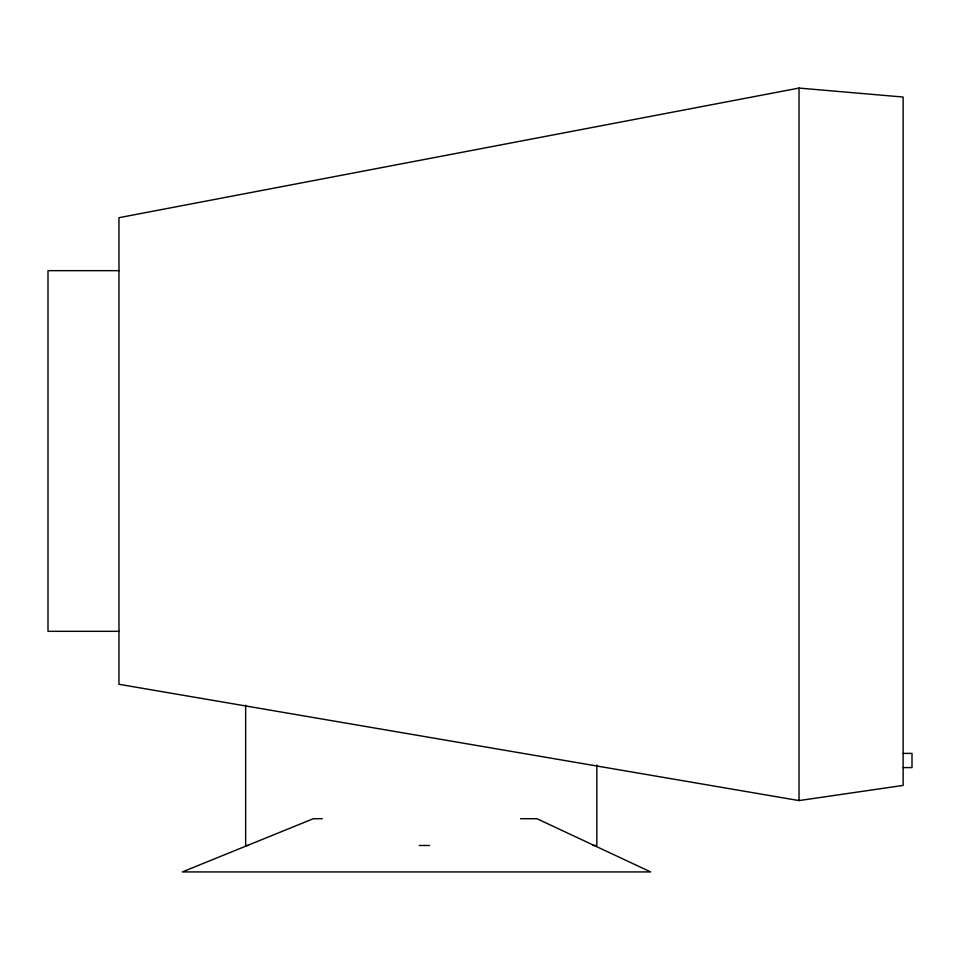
<?xml version="1.0" encoding="UTF-8"?>
<svg xmlns="http://www.w3.org/2000/svg" width="960" height="960" viewBox="0 0 960 960"><rect width="100%" height="100%" fill="white"/><g stroke="black" fill="none" stroke-linecap="round" stroke-linejoin="round"><path stroke-width="1.44" d="M799.02 88.068L118.968 217.692L118.968 684.288L799.02 800.58L903.132 785.412L903.132 97.044L799.02 88.068L799.02 800.58M118.968 270.66L48 270.66L48 631.32L118.968 631.32M903.132 753.396L912 753.396L912 767.592L903.132 767.592M322.32 818.7L313.38 818.7L182.316 871.932L650.688 871.932L536.916 818.7L520.524 818.7M248.448 845.484L245.652 845.484L245.652 705.216M419.268 845.484L429.528 845.484M593.112 845.484L596.844 845.484L596.844 764.904"/></g></svg>
